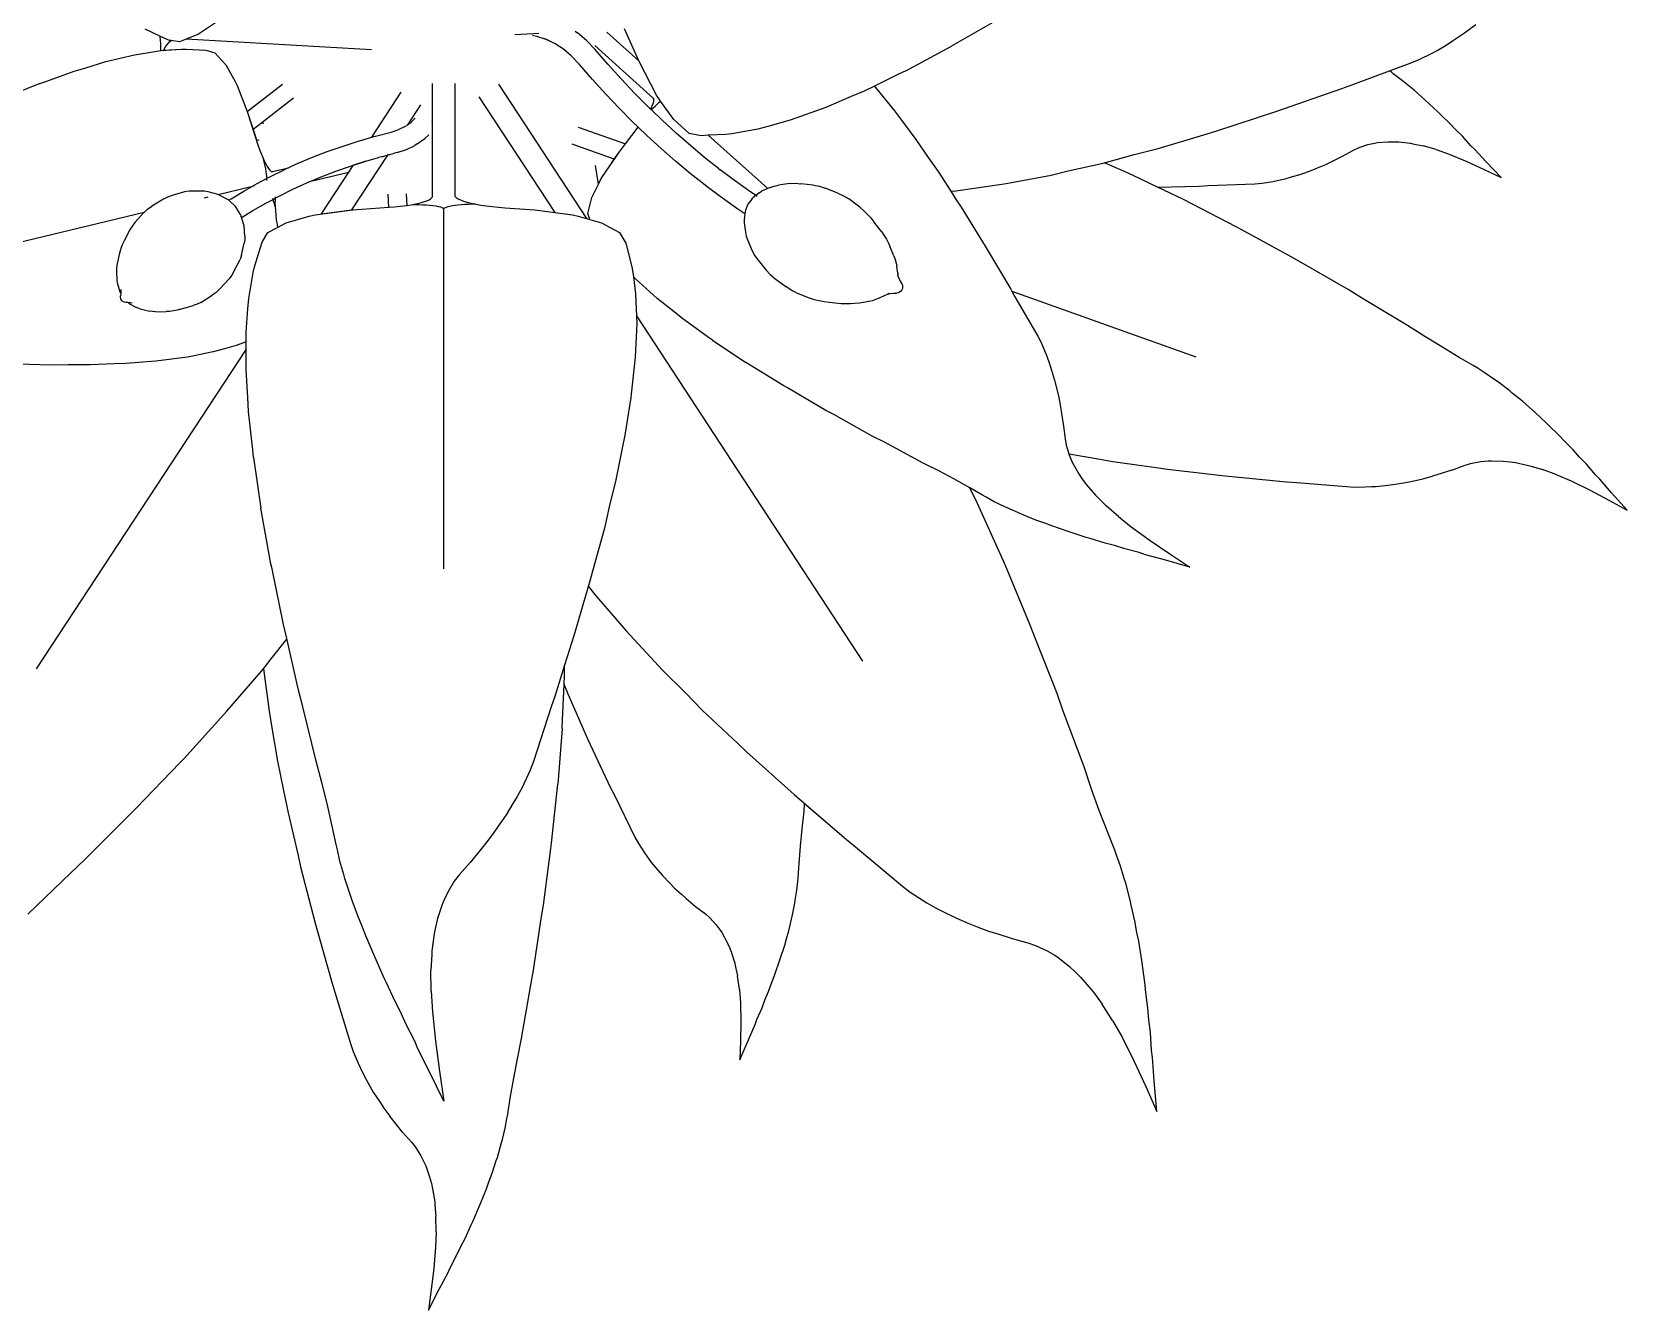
# Model space of a CAD drawing. Header units: metres. Extents: x 244.4 to 340.3, y -4.1 to 64.3.
# Drawn here: x 298.9283 to 299.4231, y 33.9921 to 34.3886 of the extents above; entities that cross this region are included whole.
import ezdxf

# ---------------------------------------------------------------- set-up
doc = ezdxf.new("R2010")
doc.units = ezdxf.units.M
doc.layers.add('Edges', color=7, linetype='Continuous')

msp = doc.modelspace()

# ---------------------------------------------------------------- linework, layer by layer
at = {"layer": 'Edges'}
for p, q in [((298.9862, 34.39206), (298.98, 34.38792)), ((299.22853, 34.39282), (299.21334, 34.38406)), ((298.96801, 34.38731), (298.96344, 34.3895)), ((298.96806, 34.38708), (298.96801, 34.38731)), ((298.97028, 34.38623), (298.96801, 34.38731)), ((298.96819, 34.38606), (298.96806, 34.38708)), ((298.98, 34.38792), (298.97615, 34.38639)), ((299.08559, 34.38809), (299.07814, 34.38767)), ((299.08354, 34.38757), (299.08481, 34.38731)), ((299.08481, 34.38731), (299.08741, 34.38647)), ((299.09687, 34.38882), (299.09755, 34.38831)), ((299.10036, 34.38596), (299.09755, 34.38831)), ((299.11658, 34.37961), (299.1066, 34.38856)), ((299.11658, 34.37961), (299.11216, 34.38957)), ((299.36925, 34.38603), (299.37267, 34.3883)), ((299.37267, 34.3883), (299.37614, 34.39094)), ((298.96018, 34.38155), (298.96581, 34.38248)), ((298.96581, 34.38248), (298.96828, 34.38285)), ((298.96828, 34.38498), (298.96819, 34.38606)), ((298.9683, 34.38384), (298.96828, 34.38498)), ((298.96828, 34.38285), (298.9683, 34.38384)), ((298.96828, 34.38285), (298.96831, 34.38286)), ((298.96831, 34.38286), (298.97475, 34.3833)), ((298.96918, 34.38292), (298.97475, 34.3833)), ((298.96918, 34.38292), (298.96925, 34.38307)), ((298.96925, 34.38307), (298.96989, 34.38416)), ((298.96989, 34.38416), (298.97056, 34.38506)), ((298.97082, 34.38609), (298.97028, 34.38623)), ((298.97056, 34.38506), (298.97123, 34.38577)), ((298.97153, 34.38598), (298.97082, 34.38609)), ((298.97123, 34.38577), (298.97153, 34.38598)), ((298.97406, 34.38556), (298.97153, 34.38598)), ((298.97615, 34.38639), (298.97406, 34.38556)), ((298.97475, 34.3833), (298.97618, 34.38331)), ((299.03368, 34.3831), (298.97615, 34.38639)), ((298.97618, 34.38331), (298.9822, 34.38298)), ((298.9822, 34.38298), (298.98263, 34.38289)), ((298.98263, 34.38289), (298.9851, 34.38212)), ((298.9851, 34.38212), (298.98845, 34.37837)), ((299.09059, 34.38495), (299.08741, 34.38647)), ((299.09059, 34.38495), (299.08771, 34.38633)), ((299.0882, 34.38616), (299.08771, 34.38633)), ((299.09325, 34.38323), (299.09059, 34.38495)), ((299.09325, 34.38323), (299.09288, 34.38354)), ((299.09563, 34.38125), (299.09325, 34.38323)), ((299.09356, 34.38303), (299.09325, 34.38323)), ((299.10293, 34.38324), (299.10036, 34.38596)), ((299.10287, 34.3844), (299.12111, 34.36801)), ((299.10696, 34.37857), (299.10293, 34.38324)), ((299.19939, 34.37657), (299.21334, 34.38406)), ((299.35861, 34.38005), (299.36258, 34.38207)), ((299.36258, 34.38207), (299.36414, 34.38288)), ((299.36414, 34.38288), (299.36696, 34.38453)), ((299.36696, 34.38453), (299.36925, 34.38603)), ((298.94146, 34.37644), (298.94474, 34.37743)), ((298.94474, 34.37743), (298.95123, 34.37942)), ((298.95123, 34.37942), (298.96018, 34.38155)), ((298.98845, 34.37837), (298.99135, 34.37326)), ((299.09816, 34.37856), (299.09563, 34.38125)), ((299.10218, 34.3739), (299.09816, 34.37856)), ((299.11106, 34.37404), (299.10696, 34.37857)), ((299.11663, 34.37949), (299.11658, 34.37961)), ((299.12204, 34.36902), (299.11663, 34.37949)), ((299.34942, 34.37654), (299.35583, 34.37889)), ((299.35583, 34.37889), (299.35861, 34.38005)), ((298.93081, 34.37262), (298.91925, 34.36795)), ((298.93081, 34.37262), (298.93265, 34.37326)), ((298.93265, 34.37326), (298.94146, 34.37644)), ((298.99135, 34.37326), (298.992, 34.37196)), ((298.992, 34.37196), (298.99507, 34.36399)), ((298.99507, 34.36399), (299.00601, 34.37245)), ((299.05249, 34.37266), (299.05245, 34.36077)), ((299.05958, 34.33761), (299.05958, 34.37266)), ((299.07302, 34.37241), (299.10031, 34.33076)), ((299.10629, 34.36936), (299.10218, 34.3739)), ((299.11523, 34.36963), (299.11106, 34.37404)), ((299.19715, 34.37551), (299.18963, 34.37183)), ((299.19939, 34.37657), (299.19715, 34.37551)), ((299.33463, 34.37103), (299.33804, 34.37236)), ((299.33804, 34.37236), (299.34942, 34.37654)), ((299.34987, 34.37622), (299.34942, 34.37654)), ((299.35055, 34.37567), (299.34987, 34.37622)), ((299.35345, 34.37349), (299.35055, 34.37567)), ((299.35546, 34.37177), (299.35345, 34.37349)), ((299.00943, 34.36803), (298.99966, 34.36047)), ((299.03373, 34.35596), (299.0429, 34.36991)), ((299.0906, 34.33261), (299.06709, 34.36853)), ((299.11047, 34.36494), (299.10629, 34.36936)), ((299.11947, 34.36535), (299.11523, 34.36963)), ((299.12098, 34.36639), (299.12117, 34.367)), ((299.12111, 34.36801), (299.12116, 34.36791)), ((299.12124, 34.36751), (299.12116, 34.36791)), ((299.12117, 34.367), (299.12124, 34.36751)), ((299.12304, 34.36745), (299.12204, 34.36902)), ((299.12279, 34.36673), (299.12327, 34.36713)), ((299.12327, 34.36713), (299.12304, 34.36745)), ((299.1274, 34.36141), (299.12327, 34.36713)), ((299.18246, 34.36859), (299.17453, 34.36519)), ((299.18647, 34.37028), (299.18246, 34.36859)), ((299.18963, 34.37183), (299.18647, 34.37028)), ((299.18963, 34.37183), (299.19, 34.37136)), ((299.19, 34.37136), (299.19589, 34.36415)), ((299.31448, 34.36401), (299.33463, 34.37103)), ((299.35705, 34.37051), (299.35546, 34.37177)), ((299.36034, 34.36755), (299.35705, 34.37051)), ((299.36438, 34.36383), (299.36034, 34.36755)), ((298.99507, 34.36399), (298.99534, 34.3633)), ((298.99534, 34.3633), (298.99692, 34.35835)), ((298.99534, 34.3633), (298.99844, 34.35359)), ((299.04882, 34.36602), (299.04478, 34.35985)), ((299.11472, 34.36065), (299.11047, 34.36494)), ((299.12018, 34.36467), (299.11947, 34.36535)), ((299.12018, 34.36467), (299.12027, 34.36484)), ((299.12045, 34.36441), (299.12018, 34.36467)), ((299.12027, 34.36484), (299.12068, 34.36566)), ((299.12045, 34.36441), (299.12096, 34.36497)), ((299.12379, 34.3612), (299.12045, 34.36441)), ((299.12068, 34.36566), (299.12098, 34.36639)), ((299.12096, 34.36497), (299.12159, 34.36561)), ((299.12159, 34.36561), (299.12221, 34.3662)), ((299.12221, 34.3662), (299.12279, 34.36673)), ((299.17453, 34.36519), (299.16353, 34.36126)), ((299.19589, 34.36415), (299.198, 34.36122)), ((299.29558, 34.35782), (299.31448, 34.36401)), ((299.36517, 34.36301), (299.36438, 34.36383)), ((299.36817, 34.36015), (299.36517, 34.36301)), ((298.99966, 34.36047), (298.99692, 34.35835)), ((298.99692, 34.35835), (298.99795, 34.35514)), ((298.99966, 34.36047), (299.00022, 34.36033)), ((299.03485, 34.35629), (299.03974, 34.35757)), ((299.03974, 34.35757), (299.04179, 34.35825)), ((299.04179, 34.35825), (299.04437, 34.35951)), ((299.0446, 34.35958), (299.04449, 34.35941)), ((299.04478, 34.35985), (299.04464, 34.35965)), ((299.04478, 34.35985), (299.04595, 34.36067)), ((299.04595, 34.36067), (299.04724, 34.3619)), ((299.05248, 34.36067), (299.05245, 34.36077)), ((299.05248, 34.36067), (299.05246, 34.33747)), ((299.09776, 34.35906), (299.11238, 34.35386)), ((299.11238, 34.35386), (299.1164, 34.35904)), ((299.1164, 34.35904), (299.11472, 34.36065)), ((299.1164, 34.35904), (299.11647, 34.35914)), ((299.11905, 34.35648), (299.1164, 34.35904)), ((299.12818, 34.35717), (299.12379, 34.3612)), ((299.13215, 34.35712), (299.1274, 34.36141)), ((299.13265, 34.35327), (299.12818, 34.35717)), ((299.13537, 34.3565), (299.13215, 34.35712)), ((299.15344, 34.3585), (299.14537, 34.35706)), ((299.15655, 34.35933), (299.15344, 34.3585)), ((299.16353, 34.36126), (299.15655, 34.35933)), ((299.198, 34.36122), (299.20253, 34.35524)), ((299.2918, 34.35674), (299.29558, 34.35782)), ((299.36994, 34.35823), (299.36817, 34.36015)), ((299.37199, 34.35626), (299.36994, 34.35823)), ((298.99881, 34.35492), (298.99795, 34.35514)), ((298.99844, 34.35359), (298.99893, 34.35219)), ((298.99893, 34.35219), (298.99941, 34.35089)), ((299.01989, 34.35149), (299.02452, 34.35313)), ((299.02452, 34.35313), (299.02924, 34.35465)), ((299.02924, 34.35465), (299.03373, 34.35596)), ((299.03373, 34.35596), (299.03485, 34.35629)), ((299.04448, 34.35214), (299.04712, 34.35343)), ((299.04784, 34.35388), (299.04712, 34.35343)), ((299.04784, 34.35388), (299.0502, 34.35552)), ((299.0502, 34.35552), (299.05148, 34.35675)), ((299.10894, 34.34915), (299.09588, 34.3538)), ((299.11052, 34.35145), (299.11238, 34.35386)), ((299.12346, 34.35244), (299.11905, 34.35648)), ((299.12794, 34.34853), (299.12346, 34.35244)), ((299.13719, 34.3495), (299.13265, 34.35327)), ((299.13592, 34.35644), (299.13537, 34.3565)), ((299.13809, 34.35656), (299.13592, 34.35644)), ((299.14356, 34.35685), (299.13809, 34.35656)), ((299.13809, 34.35656), (299.15653, 34.34001)), ((299.14537, 34.35706), (299.14356, 34.35685)), ((299.20253, 34.35524), (299.20633, 34.34962)), ((299.27023, 34.35056), (299.27763, 34.35246)), ((299.27763, 34.35246), (299.2918, 34.35674)), ((299.33822, 34.35193), (299.33995, 34.35273)), ((299.33995, 34.35273), (299.34269, 34.35366)), ((299.34269, 34.35366), (299.3447, 34.35411)), ((299.3447, 34.35411), (299.34563, 34.35428)), ((299.34563, 34.35428), (299.34885, 34.35456)), ((299.34885, 34.35456), (299.35078, 34.35454)), ((299.35078, 34.35454), (299.35226, 34.35449)), ((299.35226, 34.35449), (299.35588, 34.35407)), ((299.35588, 34.35407), (299.35664, 34.35392)), ((299.35664, 34.35392), (299.3598, 34.35327)), ((299.36391, 34.35211), (299.3598, 34.35327)), ((299.37467, 34.35333), (299.37199, 34.35626)), ((299.37587, 34.35218), (299.37467, 34.35333)), ((299.37935, 34.34837), (299.37587, 34.35218)), ((298.99941, 34.35089), (298.9999, 34.3497)), ((298.9999, 34.3497), (299.00038, 34.34862)), ((298.9999, 34.3497), (299.00014, 34.34882)), ((299.00014, 34.34882), (299.00036, 34.34792)), ((299.00036, 34.34792), (299.00056, 34.34703)), ((299.00038, 34.34862), (299.00084, 34.34768)), ((299.00084, 34.34768), (299.00129, 34.34687)), ((299.00729, 34.34622), (299.01092, 34.34787)), ((299.01092, 34.34787), (299.01536, 34.34974)), ((299.01536, 34.34974), (299.01989, 34.35149)), ((299.02718, 34.34701), (299.03189, 34.34852)), ((299.03857, 34.3504), (299.02741, 34.33339)), ((299.02779, 34.34692), (299.02803, 34.34728)), ((299.03189, 34.34852), (299.02803, 34.34728)), ((299.03189, 34.34852), (299.03587, 34.34969)), ((299.03668, 34.34992), (299.03587, 34.34969)), ((299.03668, 34.34992), (299.03857, 34.3504)), ((299.03857, 34.3504), (299.04077, 34.35097)), ((299.0388, 34.35074), (299.03857, 34.3504)), ((299.04157, 34.35121), (299.04077, 34.35097)), ((299.04157, 34.35121), (299.04448, 34.35214)), ((299.10527, 34.34379), (299.11052, 34.35145)), ((299.10807, 34.34788), (299.10894, 34.34915)), ((299.10894, 34.34915), (299.11052, 34.35145)), ((299.1325, 34.34475), (299.12794, 34.34853)), ((299.14113, 34.34636), (299.13719, 34.3495)), ((299.20633, 34.34962), (299.20941, 34.34528)), ((299.24977, 34.3455), (299.26059, 34.34793)), ((299.26059, 34.34793), (299.27023, 34.35056)), ((299.26098, 34.34803), (299.27023, 34.35056)), ((299.26739, 34.3452), (299.26098, 34.34803)), ((299.32707, 34.34643), (299.32966, 34.34754)), ((299.32966, 34.34754), (299.33148, 34.34844)), ((299.33148, 34.34844), (299.33487, 34.35008)), ((299.33487, 34.35008), (299.33822, 34.35193)), ((299.36391, 34.35211), (299.36789, 34.35069)), ((299.36789, 34.35069), (299.37335, 34.34845)), ((299.37335, 34.34845), (299.37871, 34.34599)), ((299.38399, 34.34345), (299.37935, 34.34837)), ((298.99814, 34.34159), (299.00108, 34.34318)), ((299.00056, 34.34703), (299.00074, 34.34615)), ((299.00074, 34.34615), (299.00088, 34.34531)), ((299.00088, 34.34531), (299.00098, 34.34452)), ((299.00098, 34.34452), (299.00105, 34.34381)), ((299.00105, 34.34381), (299.00108, 34.34318)), ((299.00107, 34.34265), (299.00105, 34.34251)), ((299.00108, 34.34295), (299.00107, 34.34265)), ((299.00108, 34.34318), (299.0023, 34.3438)), ((299.00108, 34.34318), (299.00108, 34.34315)), ((299.00129, 34.34687), (299.00172, 34.34621)), ((299.00172, 34.34621), (299.00212, 34.34571)), ((299.00212, 34.34571), (299.0025, 34.34537)), ((299.0023, 34.3438), (299.00656, 34.34589)), ((299.0025, 34.34537), (299.00288, 34.3452)), ((299.00299, 34.34519), (299.00288, 34.3452)), ((299.0079, 34.34637), (299.00299, 34.34519)), ((299.00656, 34.34589), (299.00729, 34.34622)), ((299.01362, 34.34177), (299.01486, 34.34229)), ((299.01486, 34.34229), (299.02663, 34.34514)), ((299.01486, 34.34229), (299.01805, 34.34363)), ((299.01805, 34.34363), (299.02257, 34.34538)), ((299.0181, 34.33216), (299.02663, 34.34514)), ((299.02257, 34.34538), (299.02718, 34.34701)), ((299.02663, 34.34514), (299.02779, 34.34692)), ((299.10403, 34.34142), (299.10317, 34.34714)), ((299.10403, 34.34142), (299.10456, 34.34252)), ((299.10456, 34.34252), (299.10527, 34.34379)), ((299.13712, 34.34109), (299.1325, 34.34475)), ((299.14113, 34.34636), (299.14181, 34.34585)), ((299.14582, 34.34284), (299.14181, 34.34585)), ((299.15058, 34.33944), (299.14582, 34.34284)), ((299.20941, 34.34528), (299.21331, 34.33921)), ((299.23046, 34.34163), (299.24443, 34.34423)), ((299.24443, 34.34423), (299.24977, 34.3455)), ((299.26989, 34.34411), (299.26739, 34.3452)), ((299.27743, 34.34049), (299.26989, 34.34411)), ((299.3099, 34.34172), (299.31326, 34.34227)), ((299.31326, 34.34227), (299.31457, 34.3425)), ((299.31457, 34.3425), (299.31699, 34.34306)), ((299.31699, 34.34306), (299.31899, 34.34364)), ((299.31899, 34.34364), (299.32197, 34.34452)), ((299.32197, 34.34452), (299.32507, 34.34568)), ((299.32507, 34.34568), (299.32707, 34.34643)), ((299.37871, 34.34599), (299.38399, 34.34345)), ((298.97042, 34.3374), (298.96909, 34.33675)), ((298.97185, 34.33785), (298.97042, 34.3374)), ((298.97568, 34.33898), (298.97185, 34.33785)), ((298.97699, 34.33918), (298.97568, 34.33898)), ((298.98081, 34.33926), (298.97699, 34.33918)), ((298.9819, 34.33923), (298.98081, 34.33926)), ((298.9818, 34.33717), (298.98302, 34.33747)), ((298.98296, 34.33898), (298.9819, 34.33923)), ((298.98613, 34.33821), (298.98296, 34.33898)), ((298.98613, 34.33821), (298.99672, 34.34078)), ((298.98901, 34.33664), (298.98613, 34.33821)), ((298.99008, 34.33682), (298.99406, 34.33926)), ((298.99406, 34.33926), (298.99672, 34.34078)), ((298.99672, 34.34078), (298.99814, 34.34159)), ((298.99672, 34.34078), (298.99741, 34.34094)), ((299.00374, 34.33702), (299.00503, 34.33771)), ((299.00377, 34.33742), (299.00374, 34.33702)), ((299.00503, 34.33771), (299.00928, 34.3398)), ((299.00928, 34.3398), (299.01362, 34.34177)), ((299.01409, 34.34211), (299.0142, 34.34213)), ((299.03898, 34.33424), (299.03887, 34.33828)), ((299.04445, 34.33844), (299.04456, 34.33479)), ((299.05209, 34.33692), (299.05242, 34.33734)), ((299.05246, 34.33747), (299.05242, 34.33734)), ((299.05989, 34.33728), (299.05958, 34.33761)), ((299.102, 34.33723), (299.10403, 34.34142)), ((299.1378, 34.34058), (299.13712, 34.34109)), ((299.14183, 34.33756), (299.1378, 34.34058)), ((299.14251, 34.33705), (299.14183, 34.33756)), ((299.15287, 34.3379), (299.15058, 34.33944)), ((299.15287, 34.3379), (299.15192, 34.33713)), ((299.15385, 34.33869), (299.15287, 34.3379)), ((299.15329, 34.33762), (299.15287, 34.3379)), ((299.15385, 34.33869), (299.15466, 34.33918)), ((299.15653, 34.34001), (299.15466, 34.33918)), ((299.1573, 34.34036), (299.15653, 34.34001)), ((299.15661, 34.33993), (299.15653, 34.34001)), ((299.1573, 34.34036), (299.15858, 34.34081)), ((299.15858, 34.34081), (299.15992, 34.34106)), ((299.16343, 34.34162), (299.15992, 34.34106)), ((299.16343, 34.34162), (299.16509, 34.3417)), ((299.16509, 34.3417), (299.16677, 34.34155)), ((299.17074, 34.34113), (299.16677, 34.34155)), ((299.17074, 34.34113), (299.17257, 34.34075)), ((299.17257, 34.34075), (299.17435, 34.34016)), ((299.17828, 34.33862), (299.17435, 34.34016)), ((299.17828, 34.33862), (299.18004, 34.3378)), ((299.18004, 34.3378), (299.1817, 34.3368)), ((299.21331, 34.33921), (299.21486, 34.33934)), ((299.21331, 34.33921), (299.21499, 34.33659)), ((299.21486, 34.33934), (299.22913, 34.34136)), ((299.22913, 34.34136), (299.23046, 34.34163)), ((299.27743, 34.34049), (299.29038, 34.34077)), ((299.28554, 34.3366), (299.27743, 34.34049)), ((299.29038, 34.34077), (299.29319, 34.34094)), ((299.29319, 34.34094), (299.30761, 34.34152)), ((299.30761, 34.34152), (299.3099, 34.34172)), ((298.9631, 34.33265), (298.91534, 34.32109)), ((298.96308, 34.33263), (298.9602, 34.32952)), ((298.96308, 34.33263), (298.9631, 34.33265)), ((298.9631, 34.33265), (298.96422, 34.33366)), ((298.96422, 34.33366), (298.9655, 34.33453)), ((298.96909, 34.33675), (298.9655, 34.33453)), ((298.98936, 34.33645), (298.98901, 34.33664)), ((298.98941, 34.3364), (298.98936, 34.33645)), ((298.98941, 34.3364), (298.99008, 34.33682)), ((298.99148, 34.33445), (298.98941, 34.3364)), ((298.99304, 34.33198), (298.99148, 34.33445)), ((298.99356, 34.33119), (298.99681, 34.33318)), ((298.99681, 34.33318), (299.00087, 34.3355)), ((299.00087, 34.3355), (299.00312, 34.33669)), ((299.00312, 34.33669), (299.00303, 34.337)), ((299.00312, 34.33669), (299.00374, 34.33702)), ((299.00328, 34.33617), (299.00312, 34.33669)), ((299.00352, 34.3353), (299.00328, 34.33617)), ((299.00375, 34.33442), (299.00352, 34.3353)), ((299.00372, 34.33659), (299.00371, 34.33556)), ((299.00371, 34.33556), (299.00375, 34.33442)), ((299.00374, 34.33702), (299.00372, 34.33659)), ((299.00375, 34.33442), (299.00383, 34.33316)), ((299.00383, 34.33316), (299.00396, 34.33181)), ((299.01613, 34.3319), (299.02783, 34.33344)), ((299.0181, 34.33216), (299.02741, 34.33339)), ((299.02741, 34.33339), (299.02783, 34.33344)), ((299.02783, 34.33344), (299.03898, 34.33424)), ((299.03898, 34.33424), (299.04073, 34.33437)), ((299.04073, 34.33437), (299.0426, 34.33455)), ((299.0426, 34.33455), (299.04435, 34.33476)), ((299.04435, 34.33476), (299.04456, 34.33479)), ((299.04456, 34.33479), (299.04597, 34.33501)), ((299.04597, 34.33501), (299.04744, 34.33527)), ((299.04597, 34.33501), (299.04713, 34.33504)), ((299.04713, 34.33504), (299.0483, 34.33505)), ((299.04744, 34.33527), (299.04875, 34.33557)), ((299.0483, 34.33505), (299.04947, 34.33503)), ((299.04875, 34.33557), (299.04988, 34.33588)), ((299.04947, 34.33503), (299.0506, 34.33498)), ((299.04988, 34.33588), (299.05082, 34.33621)), ((299.0506, 34.33498), (299.05168, 34.3349)), ((299.05082, 34.33621), (299.05156, 34.33656)), ((299.05156, 34.33656), (299.05209, 34.33692)), ((299.05168, 34.3349), (299.05268, 34.33479)), ((299.05268, 34.33479), (299.05359, 34.33466)), ((299.05359, 34.33466), (299.05437, 34.33451)), ((299.05437, 34.33451), (299.05502, 34.33435)), ((299.05502, 34.33435), (299.05552, 34.33416)), ((299.05552, 34.33416), (299.05586, 34.33397)), ((299.05586, 34.33397), (299.05603, 34.33377)), ((299.05634, 34.33396), (299.05603, 34.33377)), ((299.05603, 34.33377), (299.05603, 34.22208)), ((299.05677, 34.33415), (299.05634, 34.33396)), ((299.05731, 34.33433), (299.05677, 34.33415)), ((299.05797, 34.33449), (299.05731, 34.33433)), ((299.05873, 34.33464), (299.05797, 34.33449)), ((299.05958, 34.33478), (299.05873, 34.33464)), ((299.06051, 34.3349), (299.05958, 34.33478)), ((299.05995, 34.33722), (299.05989, 34.33728)), ((299.05995, 34.33722), (299.06051, 34.33685)), ((299.06051, 34.33685), (299.06125, 34.33649)), ((299.06152, 34.335), (299.06051, 34.3349)), ((299.06125, 34.33649), (299.06218, 34.33614)), ((299.06258, 34.33508), (299.06152, 34.335)), ((299.06218, 34.33614), (299.06329, 34.33581)), ((299.06369, 34.33514), (299.06258, 34.33508)), ((299.06329, 34.33581), (299.06456, 34.33549)), ((299.06483, 34.33518), (299.06369, 34.33514)), ((299.06456, 34.33549), (299.06598, 34.3352)), ((299.06598, 34.3352), (299.06483, 34.33518)), ((299.06598, 34.3352), (299.06756, 34.33492)), ((299.06756, 34.33492), (299.06926, 34.33468)), ((299.06926, 34.33468), (299.07108, 34.33445)), ((299.07108, 34.33445), (299.07301, 34.33426)), ((299.07301, 34.33426), (299.07503, 34.3341)), ((299.07503, 34.3341), (299.08428, 34.33344)), ((299.08428, 34.33344), (299.09597, 34.3319)), ((299.0906, 34.33261), (299.09597, 34.3319)), ((299.1008, 34.33235), (299.102, 34.33723)), ((299.14728, 34.33365), (299.14251, 34.33705)), ((299.14944, 34.33219), (299.14728, 34.33365)), ((299.14952, 34.33282), (299.14944, 34.33219)), ((299.14967, 34.33329), (299.14952, 34.33282)), ((299.15041, 34.33515), (299.14967, 34.33329)), ((299.1516, 34.33676), (299.15041, 34.33515)), ((299.1516, 34.33676), (299.15192, 34.33713)), ((299.18509, 34.33426), (299.1817, 34.3368)), ((299.18509, 34.33426), (299.18629, 34.33322)), ((299.18629, 34.33322), (299.18742, 34.33211)), ((299.21499, 34.33659), (299.21656, 34.33427)), ((299.21656, 34.33427), (299.224, 34.32217)), ((299.30189, 34.32818), (299.28554, 34.3366)), ((298.95883, 34.32742), (298.95695, 34.32382)), ((298.95948, 34.32849), (298.95883, 34.32742)), ((298.9602, 34.32952), (298.95948, 34.32849)), ((298.99304, 34.33198), (298.99316, 34.33161)), ((298.99334, 34.33105), (298.99316, 34.33161)), ((298.99356, 34.33119), (298.99334, 34.33105)), ((298.99415, 34.32848), (298.99334, 34.33105)), ((298.99431, 34.32522), (298.99415, 34.32848)), ((299.00152, 34.32642), (299.00448, 34.32799)), ((299.00396, 34.33181), (299.00413, 34.33038)), ((299.00413, 34.33038), (299.00434, 34.32886)), ((299.00434, 34.32886), (299.00448, 34.32799)), ((299.00448, 34.32799), (299.00716, 34.32943)), ((299.00716, 34.32943), (299.01433, 34.33149)), ((299.01433, 34.33149), (299.01613, 34.3319)), ((299.09597, 34.3319), (299.09778, 34.33149)), ((299.09778, 34.33149), (299.10494, 34.32943)), ((299.10139, 34.33045), (299.1008, 34.33235)), ((299.10139, 34.33045), (299.10494, 34.32943)), ((299.10494, 34.32943), (299.11058, 34.32642)), ((299.14944, 34.33219), (299.14921, 34.33036)), ((299.14921, 34.33036), (299.14923, 34.32941)), ((299.14923, 34.32941), (299.14961, 34.32655)), ((299.14956, 34.33211), (299.14944, 34.33219)), ((299.18742, 34.33211), (299.18848, 34.33094)), ((299.18848, 34.33094), (299.18947, 34.3297)), ((299.19179, 34.32673), (299.18947, 34.3297)), ((299.30334, 34.32737), (299.30189, 34.32818)), ((298.95644, 34.3228), (298.95602, 34.32176)), ((298.95695, 34.32382), (298.95644, 34.3228)), ((298.99336, 34.31933), (298.99417, 34.32306)), ((298.99435, 34.32413), (298.99417, 34.32306)), ((298.99431, 34.32522), (298.99435, 34.32413)), ((298.9974, 34.31577), (298.9996, 34.3231)), ((298.9996, 34.3231), (298.99985, 34.3236)), ((298.99985, 34.3236), (299.00152, 34.32642)), ((299.11058, 34.32642), (299.11226, 34.3236)), ((299.11226, 34.3236), (299.1125, 34.3231)), ((299.1125, 34.3231), (299.11442, 34.31577)), ((299.14961, 34.32655), (299.1499, 34.32522)), ((299.1499, 34.32522), (299.1504, 34.32395)), ((299.1504, 34.32395), (299.15177, 34.32067)), ((299.19179, 34.32673), (299.1926, 34.32557)), ((299.1926, 34.32557), (299.19334, 34.32437)), ((299.19334, 34.32437), (299.194, 34.32312)), ((299.194, 34.32312), (299.19457, 34.32183)), ((299.31889, 34.31888), (299.30334, 34.32737)), ((298.95543, 34.31958), (298.95471, 34.31626)), ((298.95568, 34.32069), (298.95543, 34.31958)), ((298.95602, 34.32176), (298.95568, 34.32069)), ((298.99107, 34.31453), (298.99292, 34.31807)), ((298.99336, 34.31933), (298.99292, 34.31807)), ((299.15177, 34.32067), (299.15258, 34.31922)), ((299.15258, 34.31922), (299.15359, 34.31787)), ((299.15359, 34.31787), (299.15604, 34.31472)), ((299.19569, 34.31913), (299.19457, 34.32183)), ((299.19569, 34.31913), (299.19608, 34.31805)), ((299.19608, 34.31805), (299.19637, 34.31694)), ((299.224, 34.32217), (299.23195, 34.3088)), ((299.32197, 34.31707), (299.31889, 34.31888)), ((298.95459, 34.31535), (298.95457, 34.31443)), ((298.95457, 34.31443), (298.95471, 34.3115)), ((298.95471, 34.31626), (298.95459, 34.31535)), ((298.99036, 34.31322), (298.98947, 34.31203)), ((298.99107, 34.31453), (298.99036, 34.31322)), ((298.99561, 34.30592), (298.99698, 34.314)), ((298.99698, 34.314), (298.9974, 34.31577)), ((299.11442, 34.31577), (299.11469, 34.314)), ((299.11469, 34.314), (299.11487, 34.31267)), ((299.11539, 34.31213), (299.11487, 34.31267)), ((299.11487, 34.31267), (299.11556, 34.3074)), ((299.15604, 34.31472), (299.15733, 34.31336)), ((299.15733, 34.31336), (299.15877, 34.31216)), ((299.19637, 34.31694), (299.19657, 34.31582)), ((299.19685, 34.3138), (299.19657, 34.31582)), ((299.19677, 34.31385), (299.19685, 34.31323)), ((299.19685, 34.3138), (299.19689, 34.31323)), ((299.19693, 34.31305), (299.19685, 34.31323)), ((299.19693, 34.31305), (299.19691, 34.313)), ((299.19691, 34.313), (299.19696, 34.31242)), ((299.19691, 34.313), (299.19716, 34.31227)), ((299.33657, 34.30869), (299.32197, 34.31707)), ((298.95471, 34.3115), (298.95477, 34.31085)), ((298.95477, 34.31085), (298.95492, 34.31022)), ((298.95492, 34.31022), (298.95564, 34.30796)), ((298.95564, 34.30796), (298.95578, 34.30766)), ((298.95578, 34.30766), (298.9559, 34.30746)), ((298.95589, 34.30815), (298.95594, 34.30804)), ((298.9559, 34.30746), (298.95599, 34.30784)), ((298.95593, 34.30869), (298.95594, 34.30804)), ((298.95594, 34.30804), (298.95593, 34.30792)), ((298.95593, 34.30792), (298.95599, 34.30784)), ((298.98551, 34.30784), (298.98427, 34.30692)), ((298.9866, 34.30893), (298.98551, 34.30784)), ((298.9866, 34.30893), (298.98947, 34.31203)), ((299.12221, 34.30597), (299.11539, 34.31213)), ((299.15877, 34.31216), (299.16215, 34.30963)), ((299.16377, 34.30857), (299.16215, 34.30963)), ((299.1655, 34.30769), (299.16377, 34.30857)), ((299.1655, 34.30769), (299.16944, 34.30614)), ((299.197, 34.30768), (299.19651, 34.3076)), ((299.19745, 34.30788), (299.197, 34.30768)), ((299.19716, 34.31227), (299.19747, 34.3115)), ((299.19716, 34.31227), (299.1976, 34.31135)), ((299.19783, 34.30819), (299.19745, 34.30788)), ((299.1976, 34.31135), (299.19812, 34.31048)), ((299.19813, 34.30859), (299.19783, 34.30819)), ((299.19812, 34.31048), (299.19831, 34.31003)), ((299.19831, 34.30905), (299.19813, 34.30859)), ((299.19831, 34.31003), (299.19837, 34.30954)), ((299.19837, 34.30954), (299.19831, 34.30905)), ((299.23195, 34.3088), (299.23229, 34.30819)), ((299.23229, 34.30819), (299.23323, 34.30646)), ((299.23229, 34.30819), (299.28929, 34.28789)), ((299.34099, 34.30598), (299.33657, 34.30869)), ((298.95588, 34.30739), (298.95575, 34.30674)), ((298.95577, 34.30625), (298.95575, 34.30674)), ((298.95592, 34.30578), (298.95577, 34.30625)), ((298.9559, 34.30746), (298.95588, 34.30739)), ((298.95619, 34.30536), (298.95592, 34.30578)), ((298.95655, 34.30502), (298.95619, 34.30536)), ((298.95699, 34.30478), (298.95655, 34.30502)), ((298.95747, 34.30466), (298.95699, 34.30478)), ((298.95812, 34.30467), (298.95747, 34.30466)), ((298.95877, 34.30461), (298.95812, 34.30467)), ((298.95814, 34.30473), (298.95822, 34.30466)), ((298.95822, 34.30466), (298.95837, 34.30452)), ((298.95864, 34.30432), (298.95837, 34.30452)), ((298.95838, 34.3048), (298.95865, 34.30462)), ((298.95865, 34.30462), (298.95844, 34.3047)), ((298.95864, 34.30432), (298.96072, 34.30319)), ((298.95941, 34.30446), (298.95877, 34.30461)), ((298.95887, 34.30453), (298.95877, 34.30461)), ((298.96131, 34.30292), (298.96072, 34.30319)), ((298.96194, 34.30274), (298.96131, 34.30292)), ((298.96194, 34.30274), (298.96479, 34.30204)), ((298.97445, 34.30259), (298.97834, 34.30374)), ((298.97953, 34.30417), (298.97834, 34.30374)), ((298.98067, 34.30469), (298.97953, 34.30417)), ((298.98067, 34.30469), (298.98427, 34.30692)), ((298.99479, 34.29549), (298.99533, 34.30271)), ((298.99533, 34.30271), (298.99561, 34.30592)), ((299.11556, 34.3074), (299.11574, 34.30271)), ((299.11574, 34.30271), (299.11582, 34.30055)), ((299.12753, 34.30175), (299.12221, 34.30597)), ((299.16944, 34.30614), (299.17096, 34.30567)), ((299.17096, 34.30567), (299.17249, 34.3053)), ((299.17249, 34.3053), (299.17405, 34.30501)), ((299.17405, 34.30501), (299.17562, 34.30482)), ((299.17562, 34.30482), (299.17937, 34.30442)), ((299.17937, 34.30442), (299.18078, 34.30434)), ((299.18078, 34.30434), (299.18219, 34.30434)), ((299.18219, 34.30434), (299.1836, 34.30445)), ((299.1836, 34.30445), (299.185, 34.30464)), ((299.185, 34.30464), (299.18788, 34.3051)), ((299.18788, 34.3051), (299.18901, 34.30535)), ((299.18901, 34.30535), (299.1901, 34.30568)), ((299.1901, 34.30568), (299.19117, 34.3061)), ((299.19117, 34.3061), (299.19302, 34.30693)), ((299.19294, 34.30697), (299.19353, 34.30719)), ((299.19302, 34.30693), (299.19353, 34.30719)), ((299.19353, 34.30719), (299.19371, 34.30726)), ((299.19371, 34.30726), (299.19374, 34.3073)), ((299.19374, 34.3073), (299.19426, 34.30756)), ((299.19374, 34.3073), (299.19451, 34.30749)), ((299.19451, 34.30749), (299.19526, 34.30761)), ((299.19451, 34.30749), (299.19551, 34.30758)), ((299.19551, 34.30758), (299.19651, 34.3076)), ((299.23323, 34.30646), (299.24028, 34.29429)), ((299.35499, 34.29759), (299.34099, 34.30598)), ((298.96569, 34.30189), (298.96479, 34.30204)), ((298.96661, 34.30182), (298.96569, 34.30189)), ((298.96661, 34.30182), (298.97001, 34.3019)), ((298.97114, 34.30193), (298.97001, 34.3019)), ((298.97226, 34.30206), (298.97114, 34.30193)), ((298.97336, 34.30228), (298.97226, 34.30206)), ((298.97445, 34.30259), (298.97336, 34.30228)), ((299.1159, 34.29807), (299.11554, 34.28977)), ((299.11582, 34.30055), (299.1159, 34.29807)), ((299.11582, 34.30055), (299.18592, 34.19342)), ((299.1302, 34.2996), (299.12753, 34.30175)), ((299.13781, 34.29414), (299.1302, 34.2996)), ((298.99477, 34.29018), (298.99479, 34.29549)), ((298.99478, 34.29253), (298.99479, 34.29549)), ((299.13938, 34.29299), (299.13781, 34.29414)), ((299.13938, 34.29299), (299.14978, 34.28611)), ((299.24028, 34.29429), (299.24131, 34.2923)), ((299.36038, 34.29415), (299.35499, 34.29759)), ((299.36562, 34.29091), (299.36038, 34.29415)), ((298.99477, 34.29018), (298.92969, 34.19111)), ((298.97816, 34.28808), (298.9766, 34.28776)), ((298.98458, 34.28934), (298.97816, 34.28808)), ((298.9881, 34.29032), (298.98458, 34.28934)), ((298.99166, 34.29133), (298.9881, 34.29032)), ((298.99478, 34.29253), (298.99166, 34.29133)), ((298.99475, 34.28381), (298.99477, 34.29018)), ((299.11554, 34.28977), (299.11547, 34.28774)), ((299.24131, 34.2923), (299.24312, 34.28802)), ((299.24312, 34.28802), (299.24397, 34.28568)), ((299.37102, 34.28767), (299.36562, 34.29091)), ((298.93424, 34.28529), (298.92392, 34.28561)), ((298.93956, 34.28537), (298.93424, 34.28529)), ((298.94634, 34.28532), (298.93956, 34.28537)), ((298.95384, 34.28566), (298.94634, 34.28532)), ((298.95745, 34.28575), (298.95384, 34.28566)), ((298.96673, 34.28652), (298.95745, 34.28575)), ((298.96759, 34.28657), (298.96673, 34.28652)), ((298.9766, 34.28776), (298.96759, 34.28657)), ((298.99527, 34.27519), (298.99475, 34.28381)), ((299.11547, 34.28774), (299.11424, 34.27627)), ((299.16153, 34.27885), (299.14978, 34.28611)), ((299.24397, 34.28568), (299.24457, 34.28369)), ((299.24457, 34.28369), (299.2455, 34.28065)), ((299.37532, 34.28516), (299.37102, 34.28767)), ((299.37654, 34.28439), (299.37532, 34.28516)), ((299.3791, 34.2828), (299.37654, 34.28439)), ((299.16263, 34.27824), (299.16153, 34.27885)), ((299.17459, 34.27124), (299.16263, 34.27824)), ((299.2455, 34.28065), (299.24628, 34.27737)), ((299.38204, 34.28073), (299.3791, 34.2828)), ((299.38287, 34.28017), (299.38204, 34.28073)), ((299.38671, 34.27726), (299.38287, 34.28017)), ((298.9955, 34.27085), (298.99527, 34.27519)), ((299.11405, 34.27519), (299.11223, 34.2635)), ((299.11424, 34.27627), (299.11405, 34.27519)), ((299.24628, 34.27737), (299.24681, 34.27521)), ((299.24681, 34.27521), (299.24737, 34.27235)), ((299.38747, 34.27661), (299.38671, 34.27726)), ((299.39062, 34.27406), (299.38747, 34.27661)), ((299.39281, 34.27208), (299.39062, 34.27406)), ((298.9968, 34.25903), (298.9955, 34.27085)), ((299.17706, 34.26992), (299.17459, 34.27124)), ((299.18898, 34.26325), (299.17706, 34.26992)), ((299.24737, 34.27235), (299.24768, 34.27028)), ((299.24768, 34.27028), (299.24831, 34.26638)), ((299.39453, 34.27062), (299.39281, 34.27208)), ((299.39808, 34.26725), (299.39453, 34.27062)), ((299.11223, 34.2635), (299.11126, 34.25903)), ((299.19274, 34.26133), (299.18898, 34.26325)), ((299.24831, 34.26638), (299.24875, 34.26242)), ((299.40241, 34.26302), (299.39808, 34.26725)), ((298.99704, 34.25657), (298.9968, 34.25903)), ((299.11126, 34.25903), (299.10944, 34.24967)), ((299.20477, 34.25484), (299.19274, 34.26133)), ((299.24875, 34.26242), (299.24913, 34.26042)), ((299.24913, 34.26042), (299.24995, 34.25775)), ((299.40325, 34.26209), (299.40241, 34.26302)), ((299.40645, 34.25886), (299.40325, 34.26209)), ((299.40833, 34.25672), (299.40645, 34.25886)), ((298.99704, 34.25657), (298.99936, 34.2409)), ((299.20959, 34.25244), (299.20477, 34.25484)), ((299.24995, 34.25775), (299.25661, 34.25663)), ((299.24995, 34.25775), (299.25004, 34.25744)), ((299.25004, 34.25744), (299.2509, 34.25538)), ((299.2509, 34.25538), (299.25135, 34.25442)), ((299.25135, 34.25442), (299.25317, 34.2513)), ((299.25661, 34.25663), (299.26355, 34.2554)), ((299.26355, 34.2554), (299.27704, 34.25351)), ((299.27704, 34.25351), (299.28057, 34.25297)), ((299.36872, 34.25272), (299.37258, 34.25416)), ((299.37258, 34.25416), (299.37456, 34.25476)), ((299.37456, 34.25476), (299.37769, 34.25536)), ((299.37769, 34.25536), (299.37997, 34.25556)), ((299.37997, 34.25556), (299.38103, 34.25563)), ((299.38103, 34.25563), (299.38465, 34.25551)), ((299.38465, 34.25551), (299.38682, 34.25526)), ((299.38682, 34.25526), (299.38847, 34.25504)), ((299.38847, 34.25504), (299.3925, 34.25418)), ((299.3925, 34.25418), (299.39334, 34.25394)), ((299.39334, 34.25394), (299.39683, 34.25291)), ((299.4105, 34.2545), (299.40833, 34.25672)), ((299.41333, 34.25123), (299.4105, 34.2545)), ((299.10944, 34.24967), (299.10736, 34.24131)), ((299.21431, 34.24996), (299.20959, 34.25244)), ((299.21922, 34.24721), (299.21431, 34.24996)), ((299.25317, 34.2513), (299.25442, 34.24952)), ((299.25442, 34.24952), (299.25543, 34.24815)), ((299.28057, 34.25297), (299.29846, 34.25089)), ((299.29846, 34.25089), (299.3174, 34.24907)), ((299.3174, 34.24907), (299.32065, 34.24886)), ((299.32065, 34.24886), (299.33727, 34.24756)), ((299.35041, 34.24821), (299.35384, 34.24873)), ((299.35384, 34.24873), (299.35742, 34.24949)), ((299.35742, 34.24949), (299.35973, 34.25)), ((299.35973, 34.25), (299.36272, 34.2508)), ((299.36872, 34.25272), (299.36272, 34.2508)), ((299.40135, 34.25125), (299.39683, 34.25291)), ((299.40135, 34.25125), (299.40571, 34.24936)), ((299.40571, 34.24936), (299.41163, 34.24647)), ((299.41459, 34.24994), (299.41333, 34.25123)), ((299.41824, 34.2457), (299.41459, 34.24994)), ((299.21927, 34.24718), (299.21922, 34.24721)), ((299.22162, 34.24237), (299.21927, 34.24718)), ((299.22317, 34.2449), (299.21927, 34.24718)), ((299.22434, 34.24428), (299.22317, 34.2449)), ((299.22683, 34.24289), (299.22434, 34.24428)), ((299.25543, 34.24815), (299.25818, 34.24496)), ((299.25818, 34.24496), (299.2588, 34.24432)), ((299.2588, 34.24432), (299.2615, 34.24163)), ((299.33727, 34.24756), (299.33991, 34.24746)), ((299.33991, 34.24746), (299.3438, 34.24757)), ((299.3438, 34.24757), (299.3453, 34.24764)), ((299.3453, 34.24764), (299.3481, 34.24789)), ((299.3481, 34.24789), (299.35041, 34.24821)), ((299.41163, 34.24647), (299.41742, 34.24338)), ((299.41742, 34.24338), (299.42309, 34.24023)), ((299.42309, 34.24023), (299.41824, 34.2457)), ((299.00246, 34.22364), (298.99936, 34.2409)), ((299.10736, 34.24131), (299.10587, 34.23472)), ((299.22978, 34.22424), (299.22162, 34.24237)), ((299.22991, 34.24142), (299.22683, 34.24289)), ((299.23078, 34.24098), (299.22991, 34.24142)), ((299.23508, 34.23909), (299.23078, 34.24098)), ((299.23598, 34.23875), (299.23508, 34.23909)), ((299.23972, 34.2372), (299.23598, 34.23875)), ((299.26532, 34.23827), (299.2615, 34.24163)), ((299.10587, 34.23472), (299.10239, 34.22208)), ((299.2425, 34.23623), (299.23972, 34.2372)), ((299.24464, 34.23539), (299.2425, 34.23623)), ((299.24937, 34.23381), (299.24464, 34.23539)), ((299.25535, 34.23185), (299.24937, 34.23381)), ((299.26532, 34.23827), (299.26931, 34.23511)), ((299.26931, 34.23511), (299.27516, 34.23086)), ((299.2566, 34.23152), (299.25535, 34.23185)), ((299.26119, 34.23005), (299.2566, 34.23152)), ((299.2641, 34.2293), (299.26119, 34.23005)), ((299.26729, 34.22827), (299.2641, 34.2293)), ((299.27516, 34.23086), (299.28123, 34.22671)), ((299.00281, 34.22208), (299.00246, 34.22364)), ((299.23045, 34.22256), (299.22978, 34.22424)), ((299.27178, 34.2271), (299.26729, 34.22827)), ((299.27367, 34.22647), (299.27178, 34.2271)), ((299.27959, 34.22488), (299.27367, 34.22647)), ((299.28742, 34.22259), (299.27959, 34.22488)), ((299.28123, 34.22671), (299.28742, 34.22259)), ((299.00634, 34.20484), (299.00281, 34.22208)), ((299.10152, 34.21863), (299.0964, 34.20133)), ((299.10239, 34.22208), (299.10152, 34.21863)), ((299.23799, 34.2046), (299.23045, 34.22256)), ((299.10093, 34.21661), (299.10248, 34.21462)), ((299.10248, 34.21462), (299.10338, 34.2136)), ((299.10338, 34.2136), (299.11262, 34.2028)), ((299.0072, 34.20138), (299.00634, 34.20484)), ((299.23938, 34.20092), (299.23799, 34.2046)), ((299.00258, 34.19418), (299.00744, 34.2003)), ((299.01101, 34.18446), (299.0072, 34.20138)), ((299.0964, 34.20133), (299.09354, 34.19217)), ((299.11262, 34.2028), (299.11639, 34.19881)), ((299.11639, 34.19881), (299.1239, 34.19066)), ((299.24627, 34.18343), (299.23938, 34.20092)), ((299.0008, 34.19191), (299.00258, 34.19418)), ((298.98882, 34.17789), (299.0001, 34.1911)), ((299.0001, 34.1911), (299.0008, 34.19191)), ((299.0001, 34.1911), (299.00187, 34.17792)), ((299.09354, 34.19217), (299.09051, 34.18248)), ((299.09338, 34.18624), (299.09351, 34.18901)), ((299.09351, 34.18901), (299.09354, 34.19217)), ((299.1239, 34.19066), (299.131, 34.18362)), ((299.01237, 34.17928), (299.01101, 34.18446)), ((299.09287, 34.17527), (299.09338, 34.18624)), ((299.09338, 34.18624), (299.09343, 34.18611)), ((299.09343, 34.18611), (299.09455, 34.18328)), ((299.01644, 34.1624), (299.01237, 34.17928)), ((299.08937, 34.17928), (299.08385, 34.1623)), ((299.09051, 34.18248), (299.08937, 34.17928)), ((299.09455, 34.18328), (299.10076, 34.16918)), ((299.131, 34.18362), (299.13634, 34.17817)), ((299.24821, 34.17797), (299.24627, 34.18343)), ((298.97544, 34.16318), (298.98882, 34.17789)), ((299.00187, 34.17792), (299.00278, 34.17275)), ((299.09276, 34.17255), (299.09287, 34.17527)), ((299.13634, 34.17817), (299.14714, 34.16804)), ((299.25468, 34.16066), (299.24821, 34.17797)), ((299.00278, 34.17275), (299.0045, 34.16247)), ((299.09276, 34.17255), (299.09141, 34.15524)), ((299.10076, 34.16918), (299.1077, 34.15434)), ((299.14714, 34.16804), (299.14996, 34.1653)), ((299.14996, 34.1653), (299.16477, 34.15203)), ((298.9607, 34.14782), (298.97417, 34.16189)), ((298.97417, 34.16189), (298.97544, 34.16318)), ((299.0045, 34.16247), (299.0064, 34.15329)), ((299.01826, 34.15581), (299.01644, 34.1624)), ((299.08284, 34.15963), (299.08033, 34.15429)), ((299.08385, 34.1623), (299.08284, 34.15963)), ((299.257, 34.15378), (299.25468, 34.16066)), ((299.01991, 34.14925), (299.01826, 34.15581)), ((299.08033, 34.15429), (299.07884, 34.1515)), ((299.08948, 34.13696), (299.09141, 34.15524)), ((299.1077, 34.15434), (299.10898, 34.15183)), ((299.0064, 34.15329), (299.00776, 34.14638)), ((299.07884, 34.1515), (299.07747, 34.14925)), ((299.10898, 34.15183), (299.11534, 34.13888)), ((299.16477, 34.15203), (299.18093, 34.13809)), ((299.25938, 34.14713), (299.257, 34.15378)), ((298.94459, 34.13178), (298.95788, 34.14508)), ((298.95788, 34.14508), (298.9607, 34.14782)), ((299.00776, 34.14638), (299.01088, 34.13311)), ((299.02148, 34.14228), (299.01991, 34.14925)), ((299.07539, 34.14579), (299.07295, 34.14228)), ((299.07747, 34.14925), (299.07539, 34.14579)), ((299.16719, 34.1414), (299.16781, 34.14689)), ((299.16781, 34.14689), (299.16799, 34.14924)), ((299.16799, 34.14924), (299.18093, 34.13809)), ((299.26199, 34.14028), (299.25938, 34.14713)), ((299.02264, 34.13658), (299.02148, 34.14228)), ((299.07135, 34.13994), (299.06913, 34.13698)), ((299.07295, 34.14228), (299.07135, 34.13994)), ((299.16668, 34.1361), (299.16719, 34.1414)), ((299.26417, 34.13483), (299.26199, 34.14028)), ((299.02306, 34.13494), (299.02264, 34.13658)), ((299.02386, 34.13141), (299.02306, 34.13494)), ((299.06743, 34.13494), (299.06428, 34.13103)), ((299.06913, 34.13698), (299.06743, 34.13494)), ((299.08696, 34.11774), (299.08925, 34.1353)), ((299.08925, 34.1353), (299.08948, 34.13696)), ((299.11534, 34.13888), (299.11645, 34.13686)), ((299.11645, 34.13686), (299.1183, 34.13401)), ((299.16625, 34.13064), (299.16668, 34.1361)), ((299.18093, 34.13809), (299.18378, 34.1358)), ((299.18378, 34.1358), (299.19833, 34.12366)), ((299.26472, 34.13322), (299.26417, 34.13483)), ((298.94036, 34.12782), (298.94459, 34.13178)), ((299.01088, 34.13311), (299.01166, 34.12963)), ((299.01166, 34.12963), (299.01618, 34.1122)), ((299.02508, 34.12725), (299.02386, 34.13141)), ((299.06428, 34.13103), (299.0609, 34.12725)), ((299.1183, 34.13401), (299.11904, 34.13291)), ((299.11904, 34.13291), (299.12053, 34.13092)), ((299.12053, 34.13092), (299.12186, 34.12932)), ((299.16598, 34.1263), (299.16625, 34.13064)), ((299.26597, 34.12985), (299.26472, 34.13322)), ((299.26721, 34.12572), (299.26597, 34.12985)), ((298.92706, 34.115), (298.94036, 34.12782)), ((299.0254, 34.12606), (299.02508, 34.12725)), ((299.02725, 34.12039), (299.0254, 34.12606)), ((299.05934, 34.1252), (299.05729, 34.12181)), ((299.0609, 34.12725), (299.05934, 34.1252)), ((299.12186, 34.12932), (299.12388, 34.12695)), ((299.12388, 34.12695), (299.12618, 34.12458)), ((299.12618, 34.12458), (299.12768, 34.12305)), ((299.1656, 34.12242), (299.16584, 34.12505)), ((299.16584, 34.12505), (299.16598, 34.1263)), ((299.26759, 34.12457), (299.26721, 34.12572)), ((299.26907, 34.11892), (299.26759, 34.12457)), ((299.0277, 34.11925), (299.02725, 34.12039)), ((299.05729, 34.12181), (299.05608, 34.11925)), ((299.12768, 34.12305), (299.12975, 34.12113)), ((299.12975, 34.12113), (299.13129, 34.11983)), ((299.13129, 34.11983), (299.13417, 34.11739)), ((299.1651, 34.11929), (299.1656, 34.12242)), ((299.19833, 34.12366), (299.20073, 34.12183)), ((299.20073, 34.12183), (299.20446, 34.1194)), ((299.02941, 34.1144), (299.0277, 34.11925)), ((299.05555, 34.11801), (299.05414, 34.11365)), ((299.05608, 34.11925), (299.05555, 34.11801)), ((299.08639, 34.11422), (299.08696, 34.11774)), ((299.13417, 34.11739), (299.13721, 34.11507)), ((299.13721, 34.11507), (299.13864, 34.11382)), ((299.16414, 34.11422), (299.16498, 34.11841)), ((299.16498, 34.11841), (299.1651, 34.11929)), ((299.20446, 34.1194), (299.20594, 34.11846)), ((299.20594, 34.11846), (299.20878, 34.11684)), ((299.20878, 34.11684), (299.21122, 34.11561)), ((299.21122, 34.11561), (299.2149, 34.11378)), ((299.26931, 34.11773), (299.26907, 34.11892)), ((299.27044, 34.11289), (299.26931, 34.11773)), ((299.01618, 34.1122), (299.02133, 34.09388)), ((299.03085, 34.11096), (299.02941, 34.1144)), ((299.03186, 34.10822), (299.03085, 34.11096)), ((299.05352, 34.11096), (299.05309, 34.10884)), ((299.05414, 34.11365), (299.05352, 34.11096)), ((299.08385, 34.09757), (299.08639, 34.11422)), ((299.13864, 34.11382), (299.1406, 34.11168)), ((299.1406, 34.11168), (299.14182, 34.11002)), ((299.14182, 34.11002), (299.14235, 34.10923)), ((299.16232, 34.1073), (299.16308, 34.10983)), ((299.16308, 34.10983), (299.16391, 34.11336)), ((299.16391, 34.11336), (299.16414, 34.11422)), ((299.2149, 34.11378), (299.21892, 34.1121)), ((299.21892, 34.1121), (299.22155, 34.111)), ((299.22155, 34.111), (299.22505, 34.10972)), ((299.22505, 34.10972), (299.2276, 34.10892)), ((299.27105, 34.10932), (299.27044, 34.11289)), ((299.03439, 34.10241), (299.03186, 34.10822)), ((299.05309, 34.10884), (299.05239, 34.10354)), ((299.14235, 34.10923), (299.1439, 34.1064)), ((299.1439, 34.1064), (299.14467, 34.10463)), ((299.16043, 34.10113), (299.16181, 34.10534)), ((299.16181, 34.10534), (299.16232, 34.1073)), ((299.2276, 34.10892), (299.23236, 34.1074)), ((299.23236, 34.1074), (299.23724, 34.10611)), ((299.23724, 34.10611), (299.23964, 34.10528)), ((299.23964, 34.10528), (299.24317, 34.10363)), ((299.27163, 34.10658), (299.27105, 34.10932)), ((299.27255, 34.10057), (299.27163, 34.10658)), ((299.0376, 34.09509), (299.03439, 34.10241)), ((299.05233, 34.10241), (299.05207, 34.09757)), ((299.05239, 34.10354), (299.05233, 34.10241)), ((299.14467, 34.10463), (299.14522, 34.10326)), ((299.14522, 34.10326), (299.1463, 34.09977)), ((299.15866, 34.09594), (299.16043, 34.10113)), ((299.24317, 34.10363), (299.24556, 34.1022)), ((299.24556, 34.1022), (299.24666, 34.10149)), ((299.24666, 34.10149), (299.25014, 34.09873)), ((299.27362, 34.09306), (299.27255, 34.10057)), ((299.03835, 34.09363), (299.0376, 34.09509)), ((299.05213, 34.09111), (299.05207, 34.09757)), ((299.08292, 34.09247), (299.08385, 34.09757)), ((299.1463, 34.09977), (299.14647, 34.09902)), ((299.14647, 34.09902), (299.14715, 34.09587)), ((299.14774, 34.09164), (299.14715, 34.09587)), ((299.15682, 34.09099), (299.15822, 34.09488)), ((299.15822, 34.09488), (299.15866, 34.09594)), ((299.25014, 34.09873), (299.25208, 34.0969)), ((299.25208, 34.0969), (299.25355, 34.09545)), ((299.25355, 34.09545), (299.25689, 34.09161)), ((299.02133, 34.09388), (299.02231, 34.09078)), ((299.02231, 34.09078), (299.02711, 34.07481)), ((299.04086, 34.08805), (299.03835, 34.09363)), ((299.05213, 34.09111), (299.05253, 34.08466)), ((299.08016, 34.07639), (299.08292, 34.09247)), ((299.14774, 34.09164), (299.14806, 34.08742)), ((299.15578, 34.08859), (299.15682, 34.09099)), ((299.25689, 34.09161), (299.25754, 34.09075)), ((299.25754, 34.09075), (299.26024, 34.08708)), ((299.27375, 34.0915), (299.27362, 34.09306)), ((299.27449, 34.08579), (299.27375, 34.0915)), ((299.04261, 34.08466), (299.04086, 34.08805)), ((299.14806, 34.08742), (299.1482, 34.08153)), ((299.1532, 34.08228), (299.1548, 34.08592)), ((299.1548, 34.08592), (299.15578, 34.08859)), ((299.2635, 34.082), (299.26024, 34.08708)), ((299.27474, 34.0822), (299.27449, 34.08579)), ((299.04435, 34.08077), (299.04261, 34.08466)), ((299.04705, 34.07553), (299.04435, 34.08077)), ((299.05253, 34.08466), (299.05347, 34.07553)), ((299.1482, 34.08153), (299.14811, 34.07563)), ((299.15055, 34.076), (299.15263, 34.08073)), ((299.15263, 34.08073), (299.1532, 34.08228)), ((299.2635, 34.082), (299.26644, 34.07676)), ((299.27524, 34.07826), (299.27474, 34.0822)), ((299.04806, 34.07321), (299.04705, 34.07553)), ((299.05347, 34.07553), (299.05471, 34.06627)), ((299.0789, 34.07011), (299.08016, 34.07639)), ((299.14793, 34.06977), (299.15055, 34.076)), ((299.14811, 34.07563), (299.14793, 34.06977)), ((299.26644, 34.07676), (299.27024, 34.06925)), ((299.27561, 34.07276), (299.27524, 34.07826)), ((299.02711, 34.07481), (299.02797, 34.07231)), ((299.02797, 34.07231), (299.02948, 34.06873)), ((299.05157, 34.06627), (299.04806, 34.07321)), ((299.27592, 34.07045), (299.27561, 34.07276)), ((299.27642, 34.06326), (299.27592, 34.07045)), ((299.02948, 34.06873), (299.03009, 34.06735)), ((299.03009, 34.06735), (299.03133, 34.06483)), ((299.05605, 34.05692), (299.05157, 34.06627)), ((299.05471, 34.06627), (299.05605, 34.05692)), ((299.07777, 34.06406), (299.0789, 34.07011)), ((299.27024, 34.06925), (299.2738, 34.06155)), ((299.03133, 34.06483), (299.03247, 34.06279)), ((299.03247, 34.06279), (299.03419, 34.05978)), ((299.07671, 34.05785), (299.07777, 34.06406)), ((299.2738, 34.06155), (299.27726, 34.0538)), ((299.27726, 34.0538), (299.27642, 34.06326)), ((299.03419, 34.05978), (299.0362, 34.05672)), ((299.0362, 34.05672), (299.03751, 34.05475)), ((299.07593, 34.05293), (299.07671, 34.05785)), ((299.03751, 34.05475), (299.03934, 34.05226)), ((299.04329, 34.04736), (299.03934, 34.05226)), ((299.0751, 34.04856), (299.07565, 34.05152)), ((299.07565, 34.05152), (299.07593, 34.05293)), ((299.04329, 34.04736), (299.04603, 34.04428)), ((299.07423, 34.04507), (299.0751, 34.04856)), ((299.04603, 34.04428), (299.04731, 34.04265)), ((299.04731, 34.04265), (299.049, 34.03995)), ((299.07268, 34.03945), (299.07401, 34.04409)), ((299.07401, 34.04409), (299.07423, 34.04507)), ((299.049, 34.03995), (299.05002, 34.03789)), ((299.05002, 34.03789), (299.05046, 34.03693)), ((299.05046, 34.03693), (299.05166, 34.03351)), ((299.07111, 34.03465), (299.07235, 34.03852)), ((299.07235, 34.03852), (299.07268, 34.03945)), ((299.05166, 34.03351), (299.05221, 34.0314)), ((299.05221, 34.0314), (299.0526, 34.02978)), ((299.06932, 34.02977), (299.07006, 34.0319)), ((299.07006, 34.0319), (299.07111, 34.03465)), ((299.0526, 34.02978), (299.05326, 34.02571)), ((299.05326, 34.02571), (299.05333, 34.02484)), ((299.06746, 34.02523), (299.06932, 34.02977)), ((299.05333, 34.02484), (299.05363, 34.02121)), ((299.05372, 34.0164), (299.05363, 34.02121)), ((299.06508, 34.01967), (299.06746, 34.02523)), ((299.05372, 34.0164), (299.05354, 34.01165)), ((299.06266, 34.0144), (299.06452, 34.01855)), ((299.06452, 34.01855), (299.06508, 34.01967)), ((299.05354, 34.01165), (299.05299, 34.00509)), ((299.06006, 34.00905), (299.06135, 34.01187)), ((299.06135, 34.01187), (299.06266, 34.0144)), ((299.05804, 34.00523), (299.06006, 34.00905)), ((299.05299, 34.00509), (299.05219, 33.99858)), ((299.05466, 33.99864), (299.05729, 34.00359)), ((299.05729, 34.00359), (299.05804, 34.00523)), ((299.05131, 33.99215), (299.05466, 33.99864)), ((299.05219, 33.99858), (299.05131, 33.99215))]:
    msp.add_line(p, q, dxfattribs=at)

doc.saveas('drawing.dxf')
